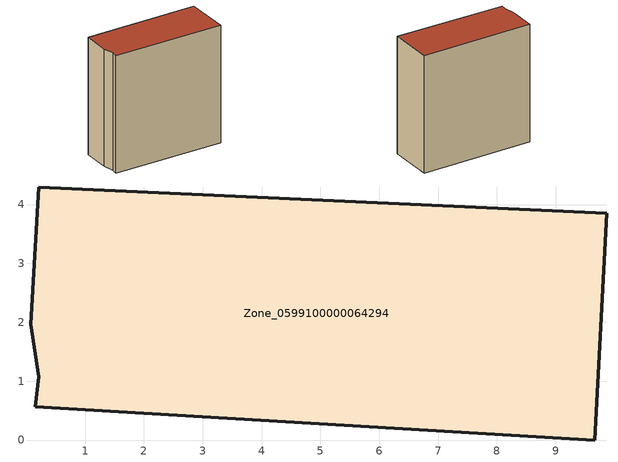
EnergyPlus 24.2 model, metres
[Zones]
Zone_0599100000064294
 floor ground (C_G): 0.08,1.97 0.21,4.3 9.86,3.85 9.66,0 0.15,0.56 0.21,1.08 z1.73
 wall outside (C_F): 9.66,0 9.86,3.85 0.21,4.3 0.08,1.97 0.21,1.08 0.15,0.56 9.66,0 z1.73:11.87
 roof outside (C_R): 0.21,1.08 0.15,0.56 9.66,0 9.86,3.85 0.21,4.3 0.08,1.97 z11.87
[BUILDING]
Pand.0599100000064294: North Axis=0; Terrain=City; Loads Convergence Tolerance Value=0.04; Temperature Convergence Tolerance Value=0.4; Solar Distribution=FullExterior; Maximum Number of Warmup Days=25; Minimum Number of Warmup Days=1
[Site:Location]
Rotterdam.The.Hague.AP_ZH_NLD Design_Conditions: Latitude=51.96; Longitude=4.45; Time Zone=1; Elevation=-4.5
[SITE:GROUNDTEMPERATURE:BUILDINGSURFACE]
18, 18, 18, 18, 18, 18, 18, 18, 18, 18, 18, 18
[MATERIAL] Thermal Absorptance=0.9; Solar Absorptance=0.7; Visible Absorptance=0.7
Name | Roughness | Thickness | Conductivity | Density | Specific Heat
G.TC.1946 | MediumSmooth | 0.15 | 1 | 540 | 1210
F.TC.1946 | Rough | 0.3 | 0.857143 | 1920 | 840
R.TC.1946 | MediumRough | 0.2 | 0.909091 | 1500 | 1000
[CONSTRUCTION]
C_G: G.TC.1946
C_F: F.TC.1946
C_R: R.TC.1946
[ZONE]
Zone_0599100000064294: Type=1; Multiplier=1; Ceiling Height=Autocalculate; Volume=Autocalculate; Floor Area=autocalculate; Part of Total Floor Area=Yes
[ZONEINFILTRATION:DESIGNFLOWRATE]
Infil_Zone_0599100000064294: Zone or ZoneList or Space or SpaceList=Zone_0599100000064294; Schedule=AlwaysOn; Design Flow Rate Calculation Method=Flow/Area; Flow Rate per Floor Area=0.003; Constant Term Coefficient=1; Temperature Term Coefficient=0; Velocity Term Coefficient=0; Velocity Squared Term Coefficient=0
[HVACTEMPLATE:ZONE:IDEALLOADSAIRSYSTEM]
Zone_0599100000064294: Maximum Heating Supply Air Temperature=50; Minimum Cooling Supply Air Temperature=13; Maximum Heating Supply Air Humidity Ratio=0.0156; Minimum Cooling Supply Air Humidity Ratio=0.0077; Heating Limit=NoLimit; Cooling Limit=NoLimit; Dehumidification Control Type=ConstantSensibleHeatRatio; Cooling Sensible Heat Ratio=0.7; Dehumidification Setpoint=60; Humidification Control Type=None; Humidification Setpoint=30; Outdoor Air Method=None; Outdoor Air Flow Rate per Person=0.00944; Outdoor Air Flow Rate per Zone Floor Area=0; Outdoor Air Flow Rate per Zone=0; Demand Controlled Ventilation Type=None; Outdoor Air Economizer Type=NoEconomizer; Heat Recovery Type=None; Sensible Heat Recovery Effectiveness=0.7; Latent Heat Recovery Effectiveness=0.65
[ZONECONTROL:THERMOSTAT]
ThermostatControl_Zone_0599100000064294: Zone or ZoneList=Zone_0599100000064294; Control Type Schedule=DualSetpointControlType; Control 1=Thermostat_Zone_0599100000064294; Temperature Difference Between Cutout And Setpoint=0
[THERMOSTATSETPOINT:DUALSETPOINT]
Thermostat_Zone_0599100000064294: Heating Setpoint Temperature Schedule=HeatingSetpoint_Zone_0599100000064294; Cooling Setpoint Temperature Schedule=CoolingSetpoint_Zone_0599100000064294
[SCHEDULE:COMPACT]
HeatingSetpoint_Zone_0599100000064294: Through: 12/31, For: AllDays, Until: 24:00, 21
CoolingSetpoint_Zone_0599100000064294: Through: 12/31, For: AllDays, Until: 24:00, 24
DualSetpointControlType: Through: 12/31, For: AllDays, Until: 24:00, 4
AlwaysOn: Through: 12/31, For: AllDays, Until: 24:00, 1
